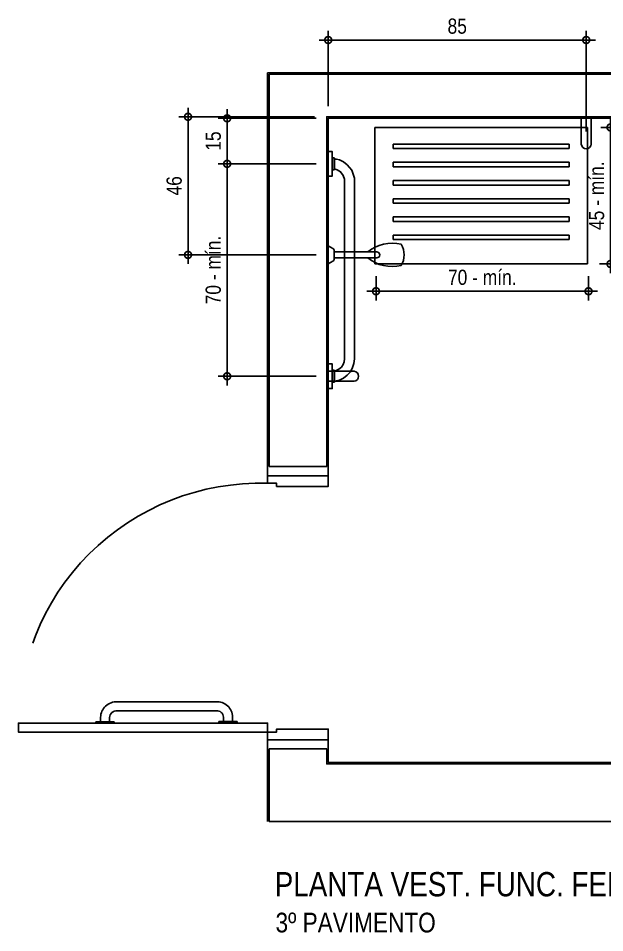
# Model space of a CAD drawing. Header units: metres. Extents: x 3 to 168, y -142 to 28.
# Drawn here: x 59.837 to 61.768, y -121.374 to -118.361 of the extents above; entities that cross this region are included whole.
import ezdxf

# ---------------------------------------------------------------- set-up
doc = ezdxf.new("R2010")
doc.units = ezdxf.units.M
doc.linetypes.add('DASHEDX2', pattern=[1.5, 1, -0.5])
for name, color, linetype in [('ARQ-ALV ACAB', 4, 'Continuous'), ('ARQ-ALV OSSO', 5, 'Continuous'), ('ARQ-CAX @ 1', 1, 'Continuous'), ('ARQ-DIM', 2, 'Continuous'), ('ARQ-HID', 2, 'Continuous'), ('ARQ-PRJ', 7, 'DASHEDX2'), ('ARQ-SIM', 1, 'Continuous'), ('ARQ-TXT', 2, 'Continuous')]:
    doc.layers.add(name, color=color, linetype=linetype)
doc.styles.add('Adesa', font='ARIALN.TTF')
doc.dimstyles.new('ADESA 1-0025', dxfattribs={"dimtxt": 0.05, "dimasz": 0.045, "dimexe": 0.03, "dimexo": 0.04, "dimgap": 0.02, "dimtad": 1, "dimtoh": 1, "dimdec": 0, "dimlfac": 100, "dimzin": 4, "dimtxsty": 'Adesa', "dimblk": 'DOTSMALL', "dimcen": 1, "dimdle": 0.03, "dimclrd": 1, "dimclre": 1, "dimclrt": 256, "dimazin": 1, "dimtm": 1e-09, "dimtfac": 1, "dimtdec": 0, "dimtix": 1, "dimtmove": 2, "dimatfit": 0, "dimldrblk": 'DOTSMALL', "dimfxl": 0.8, "dimtvp": 2, "dimtolj": 1, "dimtzin": 0, "dimarcsym": 0})

# ---------------------------------------------------------------- blocks, each defined once
blk = doc.blocks.new('*U546')
for points in [[(0, 0), (0, 0.8204), (0.03, 0.8204), (0.03, 0)], [(-0.025, 0), (0, 0), (0, -0.03), (0.01, -0.03), (0.01, -0.2), (-0.025, -0.2), (-0.025, 0)], [(0.845, 0), (0.82, 0), (0.82, -0.03), (0.81, -0.03), (0.81, -0.2), (0.845, -0.2), (0.845, 0)]]:
    blk.add_lwpolyline(points, close=True)
at = {"layer": 'ARQ-PRJ'}
blk.add_arc((0.0237, 0.0242), 0.7967, 358.2599, 91.7013, dxfattribs=at)
blk = doc.blocks.new('ARQ-SAN-DUCHA')
at = {"layer": 'ARQ-HID'}
for p, q in [((0, 0.03), (0.015, 0.0213)), ((0, -0.03), (0, 0.03)), ((0.02, -0.0127), (0.02, 0.0127)), ((0.02, 0.01), (0.16, 0.01)), ((0, -0.03), (0.015, -0.0213)), ((0.02, -0.01), (0.16, -0.01))]:
    blk.add_line(p, q, dxfattribs=at)
for centre, radius, start, end in [((0.2107, -0.0904), 0.1288, 76.8369, 128.7713), ((0.1837, 0), 0.0663, 328.1091, 31.8907), ((0.01, 0.0127), 0.01, 359.9999, 59.9999), ((0.16, 0), 0.01, 269.9999, 89.9999), ((0.01, -0.0127), 0.01, 299.9999, 359.9999), ((0.2107, 0.0904), 0.1288, 231.2284, 283.1628)]:
    blk.add_arc(centre, radius, start, end, dxfattribs=at)
blk = doc.blocks.new('CHUVEIRO ACESSIVEL')
for p, q in [((-0.9, 0.3), (-0.9, 1.25)), ((0, 0.3), (-0.9, 0.3))]:
    blk.add_line(p, q)
at = {"color": 1}
for points in [[(-0.9, 1.1094), (-0.9, 1.1906), (-0.8868, 1.1906), (-0.8868, 1.1094)], [(-0.9, 0.4094), (-0.9, 0.4906), (-0.8868, 0.4906), (-0.8868, 0.4094)]]:
    blk.add_lwpolyline(points, close=True, dxfattribs=at)
for points in [[(-0.8809, 1.17), (-0.8868, 1.17)], [(-0.8809, 1.17), (-0.8809, 1.1302)], [(-0.8809, 1.17), (-0.8799, 1.1698)], [(-0.8799, 1.1698), (-0.8792, 1.169)], [(-0.8792, 1.169), (-0.8789, 1.168)], [(-0.8789, 1.168), (-0.8789, 1.1323)], [(-0.8789, 1.1665), (-0.8632, 1.1627)], [(-0.8632, 1.1627), (-0.8494, 1.1562)], [(-0.8494, 1.1562), (-0.8371, 1.1468)], [(-0.8371, 1.1468), (-0.8269, 1.135)], [(-0.8809, 1.1302), (-0.8868, 1.1302)], [(-0.8799, 1.1305), (-0.8809, 1.1302)], [(-0.8792, 1.1312), (-0.8799, 1.1305)], [(-0.8789, 1.1323), (-0.8792, 1.1312)], [(-0.8789, 1.1327), (-0.8736, 1.1315)], [(-0.8736, 1.1315), (-0.8645, 1.1267)], [(-0.8645, 1.1267), (-0.8568, 1.1197)], [(-0.8568, 1.1197), (-0.8511, 1.1113)], [(-0.8269, 1.135), (-0.8196, 1.1216)], [(-0.8196, 1.1216), (-0.8152, 1.1075)], [(-0.8511, 1.1113), (-0.8479, 1.1022)], [(-0.8468, 1.093), (-0.8468, 0.5007), (-0.8511, 0.4887)], [(-0.8479, 1.1022), (-0.8468, 1.093)], [(-0.8138, 1.093), (-0.8138, 0.4972), (-0.8219, 0.4708), (-0.8371, 0.4532)], [(-0.8152, 1.1075), (-0.8138, 1.093)], [(-0.8511, 0.4887), (-0.8595, 0.4762), (-0.871, 0.4696)], [(-0.8809, 0.4698), (-0.8868, 0.4698)], [(-0.8809, 0.4698), (-0.8809, 0.43)], [(-0.8809, 0.4698), (-0.8799, 0.4695)], [(-0.8799, 0.4695), (-0.8792, 0.4688)], [(-0.8792, 0.4688), (-0.8789, 0.4677)], [(-0.8789, 0.4677), (-0.8789, 0.432)], [(-0.8772, 0.4672), (-0.8789, 0.4669)], [(-0.871, 0.4696), (-0.8772, 0.4672)], [(-0.8371, 0.4532), (-0.8494, 0.4438)], [(-0.8809, 0.43), (-0.8868, 0.43)], [(-0.8799, 0.4302), (-0.8809, 0.43)], [(-0.8792, 0.431), (-0.8799, 0.4302)], [(-0.8789, 0.432), (-0.8792, 0.431)], [(-0.8789, 0.4341), (-0.8729, 0.435)], [(-0.8632, 0.4373), (-0.8729, 0.435)], [(-0.8494, 0.4438), (-0.8632, 0.4373)]]:
    blk.add_lwpolyline(points, dxfattribs=at)
at = {"layer": 'ARQ-PRJ'}
for p, q in [((-0.6863, 0.6999), (-0.6124, 0.6999)), ((-0.6863, 0.6999), (-0.6863, 0.6849)), ((-0.6124, 0.6999), (-0.1063, 0.6999)), ((-0.1063, 0.6999), (-0.1063, 0.6849)), ((-0.6863, 0.6849), (-0.5965, 0.6849)), ((-0.5965, 0.6849), (-0.1063, 0.6849)), ((-0.6863, 0.6399), (-0.1063, 0.6399)), ((-0.6863, 0.6399), (-0.6863, 0.6249)), ((-0.1063, 0.6399), (-0.1063, 0.6249)), ((-0.6863, 0.6249), (-0.1063, 0.6249)), ((-0.6863, 0.5799), (-0.1063, 0.5799)), ((-0.6863, 0.5799), (-0.6863, 0.5649)), ((-0.1063, 0.5799), (-0.1063, 0.5649)), ((-0.6863, 0.5649), (-0.1063, 0.5649)), ((-0.6863, 0.5199), (-0.1063, 0.5199)), ((-0.6863, 0.5199), (-0.6863, 0.5049)), ((-0.1063, 0.5199), (-0.1063, 0.5049)), ((-0.6863, 0.5049), (-0.1063, 0.5049)), ((-0.6863, 0.4599), (-0.1063, 0.4599)), ((-0.6863, 0.4599), (-0.6863, 0.4449)), ((-0.1063, 0.4599), (-0.1063, 0.4449)), ((-0.6863, 0.4449), (-0.1063, 0.4449)), ((-0.6863, 0.3999), (-0.1063, 0.3999)), ((-0.6863, 0.3999), (-0.6863, 0.3849)), ((-0.1063, 0.3999), (-0.1063, 0.3849)), ((-0.6863, 0.3849), (-0.1063, 0.3849))]:
    blk.add_line(p, q, dxfattribs=at)
blk.add_lwpolyline([(-0.63, 0.78), (-0.7463, 0.78), (-0.7463, 0.33), (-0.0463, 0.33), (-0.0463, 0.78), (-0.63, 0.78)], dxfattribs=at)
at = {"layer": 'ARQ-SIM'}
for points in [[(-0.9, 1.1665), (-0.8148, 1.1665, -0.913215), (-0.8148, 1.1335), (-0.9, 1.1335)], [(-0.0665, 0.3), (-0.0665, 0.3852, -0.913215), (-0.0335, 0.3852), (-0.0335, 0.3)]]:
    blk.add_lwpolyline(points, format="xyb", dxfattribs=at)
at = {"layer": 'ARQ-HID', "extrusion": (0, 0, -1), "xscale": -1, "zscale": -1}
blk.add_blockref('ARQ-SAN-DUCHA', (0.9, 0.75), dxfattribs=at)
blk = doc.blocks.new('pl barra porta')
at = {"color": 1}
for p, q in [((0, -0.0036), (0, 0)), ((0.0601, -0.0036), (0.0601, 0)), ((0.4051, -0.0048), (0.4051, 0.0002)), ((0.4651, -0.0048), (0.4651, 0.0002)), ((0.0601, -0.0036), (0, -0.0036)), ((0.4051, -0.0048), (0.4651, -0.0048))]:
    blk.add_line(p, q, dxfattribs=at)
for points in [[(0.4501, -0.0048), (0.4501, -0.0198, -0.432805), (0.3951, -0.07), (0.0701, -0.07, -0.415345), (0.0151, -0.0186), (0.0151, -0.0036)], [(0.4201, -0.0048), (0.4201, -0.0195, -0.443288), (0.3965, -0.04), (0.0695, -0.04, -0.41593), (0.0451, -0.018), (0.0451, -0.0036)]]:
    blk.add_lwpolyline(points, format="xyb", dxfattribs=at)
blk = doc.blocks.new('_DotSmall')
at = {"color": 0, "linetype": 'ByBlock', "const_width": 0.5}
blk.add_lwpolyline([(-0.0625, 0, 1), (0.0625, 0, 1)], format="xyb", close=True, dxfattribs=at)
blk = doc.blocks.new('*D547')
at = {"layer": 'ARQ-DIM', "color": 1, "lineweight": -2, "transparency": 16777216}
for p, q in [((61.015, -119.2103), (61.015, -119.2902)), ((61.715, -119.2103), (61.715, -119.2902)), ((61.745, -119.2602), (60.985, -119.2602))]:
    blk.add_line(p, q, dxfattribs=at)
at = {"layer": 'Defpoints', "color": 0, "transparency": 16777216}
for p in [(61.015, -119.1703), (61.715, -119.1703), (61.015, -119.2602)]:
    blk.add_point(p, dxfattribs=at)
at = {"layer": 'ARQ-DIM', "color": 1, "lineweight": -2, "transparency": 16777216, "xscale": 0.045, "yscale": 0.045, "zscale": 0.045, "rotation": 180}
blk.add_blockref('_DotSmall', (61.015, -119.2602), dxfattribs=at)
at = {"layer": 'ARQ-DIM', "color": 1, "lineweight": -2, "transparency": 16777216, "xscale": 0.045, "yscale": 0.045, "zscale": 0.045}
blk.add_blockref('_DotSmall', (61.715, -119.2602), dxfattribs=at)
at = {"layer": 'ARQ-DIM', "transparency": 16777216, "insert": (61.365, -119.2146), "char_height": 0.05, "attachment_point": 5, "style": 'Adesa'}
blk.add_mtext('\\A1;70 - mín.', dxfattribs=at)
blk = doc.blocks.new('*D548')
at = {"layer": 'ARQ-DIM', "color": 1, "lineweight": -2, "transparency": 16777216}
for p, q in [((61.7874, -118.6903), (61.7874, -119.2003)), ((61.755, -118.7203), (61.8174, -118.7203)), ((61.7512, -119.1703), (61.8174, -119.1703))]:
    blk.add_line(p, q, dxfattribs=at)
at = {"layer": 'Defpoints', "color": 0, "transparency": 16777216}
for p in [(61.715, -118.7203), (61.7112, -119.1703), (61.7874, -119.1703)]:
    blk.add_point(p, dxfattribs=at)
at = {"layer": 'ARQ-DIM', "color": 1, "lineweight": -2, "transparency": 16777216, "xscale": 0.045, "yscale": 0.045, "zscale": 0.045}
for p, rotation in [((61.7874, -118.7203), 90), ((61.7874, -119.1703), 270)]:
    blk.add_blockref('_DotSmall', p, dxfattribs=dict(at, rotation=rotation))
at = {"layer": 'ARQ-DIM', "transparency": 16777216, "insert": (61.7418, -118.9453), "char_height": 0.05, "attachment_point": 5, "rotation": 90, "style": 'Adesa'}
blk.add_mtext('\\A1;45 - mín.', dxfattribs=at)
blk = doc.blocks.new('*D549')
at = {"layer": 'ARQ-DIM', "color": 1, "lineweight": -2, "transparency": 16777216}
for p, q in [((60.3957, -119.1703), (60.3957, -118.6553)), ((60.8125, -118.6853), (60.3657, -118.6853)), ((60.8175, -119.1403), (60.3657, -119.1403))]:
    blk.add_line(p, q, dxfattribs=at)
at = {"layer": 'Defpoints', "color": 0, "transparency": 16777216}
for p in [(60.3957, -118.6853), (60.8525, -118.6853), (60.8575, -119.1403)]:
    blk.add_point(p, dxfattribs=at)
at = {"layer": 'ARQ-DIM', "color": 1, "lineweight": -2, "transparency": 16777216, "xscale": 0.045, "yscale": 0.045, "zscale": 0.045}
for p, rotation in [((60.3957, -118.6853), 90), ((60.3957, -119.1403), 270)]:
    blk.add_blockref('_DotSmall', p, dxfattribs=dict(at, rotation=rotation))
at = {"layer": 'ARQ-DIM', "transparency": 16777216, "insert": (60.3502, -118.9128), "char_height": 0.05, "attachment_point": 5, "rotation": 90, "style": 'Adesa'}
blk.add_mtext('\\A1;46', dxfattribs=at)
blk = doc.blocks.new('*D550')
at = {"layer": 'ARQ-DIM', "color": 1, "lineweight": -2, "transparency": 16777216}
for p, q in [((60.5246, -118.8103), (60.5246, -119.5703)), ((60.8175, -118.8403), (60.4946, -118.8403)), ((60.8175, -119.5403), (60.4946, -119.5403))]:
    blk.add_line(p, q, dxfattribs=at)
at = {"layer": 'Defpoints', "color": 0, "transparency": 16777216}
for p in [(60.8575, -118.8403, -0.0001), (60.5246, -119.5403), (60.8575, -119.5403, -0.0001)]:
    blk.add_point(p, dxfattribs=at)
at = {"layer": 'ARQ-DIM', "color": 1, "lineweight": -2, "transparency": 16777216, "xscale": 0.045, "yscale": 0.045, "zscale": 0.045}
for p, rotation in [((60.5246, -118.8403), 90), ((60.5246, -119.5403), 270)]:
    blk.add_blockref('_DotSmall', p, dxfattribs=dict(at, rotation=rotation))
at = {"layer": 'ARQ-DIM', "transparency": 16777216, "insert": (60.479, -119.1903), "char_height": 0.05, "attachment_point": 5, "rotation": 90, "style": 'Adesa'}
blk.add_mtext('\\A1;70 - mín.', dxfattribs=at)
blk = doc.blocks.new('*D551')
at = {"layer": 'ARQ-DIM', "color": 1, "lineweight": -2, "transparency": 16777216}
for p, q in [((60.5246, -118.6603), (60.5246, -118.8703)), ((60.8175, -118.6903), (60.4946, -118.6903)), ((60.5314, -118.8403), (60.4946, -118.8403))]:
    blk.add_line(p, q, dxfattribs=at)
at = {"layer": 'Defpoints', "color": 0, "transparency": 16777216}
for p in [(60.8575, -118.6903, -0.0001), (60.5246, -118.8403), (60.5714, -118.8403)]:
    blk.add_point(p, dxfattribs=at)
at = {"layer": 'ARQ-DIM', "color": 1, "lineweight": -2, "transparency": 16777216, "xscale": 0.045, "yscale": 0.045, "zscale": 0.045}
for p, rotation in [((60.5246, -118.6903), 90), ((60.5246, -118.8403), 270)]:
    blk.add_blockref('_DotSmall', p, dxfattribs=dict(at, rotation=rotation))
at = {"layer": 'ARQ-DIM', "transparency": 16777216, "insert": (60.4791, -118.7653), "char_height": 0.05, "attachment_point": 5, "rotation": 90, "style": 'Adesa'}
blk.add_mtext('\\A1;15', dxfattribs=at)
blk = doc.blocks.new('*D552')
at = {"layer": 'ARQ-DIM', "color": 1, "lineweight": -2, "transparency": 16777216}
for p, q in [((60.8575, -118.6503), (60.8575, -118.4023)), ((61.7075, -118.734), (61.7075, -118.4023)), ((60.8275, -118.4323), (61.7375, -118.4323))]:
    blk.add_line(p, q, dxfattribs=at)
at = {"layer": 'Defpoints', "color": 0, "transparency": 16777216}
for p in [(61.7075, -118.4323), (60.8575, -118.6903), (61.7075, -118.774)]:
    blk.add_point(p, dxfattribs=at)
at = {"layer": 'ARQ-DIM', "color": 1, "lineweight": -2, "transparency": 16777216, "xscale": 0.045, "yscale": 0.045, "zscale": 0.045, "rotation": 180}
blk.add_blockref('_DotSmall', (60.8575, -118.4323), dxfattribs=at)
at = {"layer": 'ARQ-DIM', "color": 1, "lineweight": -2, "transparency": 16777216, "xscale": 0.045, "yscale": 0.045, "zscale": 0.045}
blk.add_blockref('_DotSmall', (61.7075, -118.4323), dxfattribs=at)
at = {"layer": 'ARQ-DIM', "transparency": 16777216, "insert": (61.2825, -118.3868), "char_height": 0.05, "attachment_point": 5, "style": 'Adesa'}
blk.add_mtext('\\A1;85', dxfattribs=at)
blk = doc.blocks.new('AREAS MOLHADAS')
at = {"layer": 'ARQ-ALV ACAB'}
for p, q in [((60.6575, -118.5403), (63.2525, -118.5403)), ((60.6575, -119.8681, 0), (60.6575, -118.5403))]:
    blk.add_line(p, q, dxfattribs=at)
at = {"layer": 'ARQ-ALV ACAB', "elevation": 0}
for points in [[(60.8575, -119.8681), (60.8575, -118.6903), (62.9925, -118.6903), (62.9925, -119.2503), (63.0525, -119.2503), (63.0525, -120.813), (60.8575, -120.8131), (60.8575, -120.7381)], [(60.8575, -119.8681), (60.6575, -119.8681)], [(60.8575, -120.7381), (60.6575, -120.7381)], [(60.6575, -120.7381), (60.6575, -121.0081)]]:
    blk.add_lwpolyline(points, dxfattribs=at)
at = {"layer": 'ARQ-ALV OSSO'}
for p, q in [((60.6625, -118.5453), (63.2475, -118.5453)), ((60.6625, -119.8381, 0), (60.6625, -118.5453)), ((60.6625, -121.0081, 0), (63.2525, -121.0081, 0))]:
    blk.add_line(p, q, dxfattribs=at)
at = {"layer": 'ARQ-ALV OSSO', "elevation": 0}
for points in [[(60.8525, -119.8381), (60.8525, -118.6853), (62.9975, -118.6853), (62.9975, -118.5453)], [(63.0575, -119.2453), (63.0575, -120.818), (60.8525, -120.8181), (60.8525, -120.7681)], [(60.8525, -119.8381), (60.6625, -119.8381)], [(60.8525, -120.7681), (60.6625, -120.7681)], [(60.6625, -120.7681), (60.6625, -121.0081)]]:
    blk.add_lwpolyline(points, dxfattribs=at)
at = {"xscale": -1, "rotation": 180}
blk.add_blockref('pl barra porta', (60.0924, -120.6829, 0), dxfattribs=at)
at = {"layer": 'ARQ-CAX @ 1', "rotation": 89.99999999999993}
blk.add_blockref('*U546', (60.6575, -120.7131, 0), dxfattribs=at)
at = {"layer": 'ARQ-HID', "xscale": -1, "rotation": 180}
blk.add_blockref('CHUVEIRO ACESSIVEL', (61.7575, -118.3903, 0), dxfattribs=at)
at = {"layer": 'ARQ-TXT', "ltscale": 0.5, "style": 'Adesa'}
blk.add_text('PLANTA VEST. FUNC. FEM. - HIDRÁULICA', height=0.08, dxfattribs=at).set_placement((60.6813, -121.2543))
at = {"layer": 'ARQ-TXT', "style": 'Adesa'}
blk.add_text('3º PAVIMENTO', height=0.065, dxfattribs=at).set_placement((60.684, -121.3732, 217.9394))
at = {"layer": 'ARQ-DIM'}
dim = blk.add_linear_dim(base=(61.7075, -118.4323, 0), p1=(60.8575, -118.6903, 0), p2=(61.7075, -118.774, 0), dimstyle='ADESA 1-0025', dxfattribs=at)
dim.commit()
dim.dimension.update_dxf_attribs({"geometry": '*D552', "text_midpoint": (61.2825, -118.3868, 0)})
for base, p1, p2, angle, picture, middle in [((60.3957009, -118.6853234, -0.0000043), (60.8574754, -119.1403235, -0.0000043), (60.8524754, -118.6853234, -0.0000043), 270, '*D549', (60.3501722, -118.9128234, -0.0000043)), ((60.5246, -118.8403, 0.0001), (60.8575, -118.6903, 0), (60.5714, -118.8403, 0.0001), 90, '*D551', (60.4791, -118.7653, 0.0001))]:
    dim = blk.add_linear_dim(base=base, p1=p1, p2=p2, angle=angle, dimstyle='ADESA 1-0025', dxfattribs=at)
    dim.commit()
    dim.dimension.update_dxf_attribs({"geometry": picture, "text_midpoint": middle})
for base, p1, p2, angle, picture, middle in [((61.7874, -119.1703, 0), (61.715, -118.7203, 0), (61.7112, -119.1703, 0), 270, '*D548', (61.7418, -118.9453, 0)), ((60.5246, -119.5403, 0.0001), (60.8575, -118.8403, 0), (60.8575, -119.5403, 0), 90, '*D550', (60.479, -119.1903, 0.0001))]:
    dim = blk.add_linear_dim(base=base, p1=p1, p2=p2, angle=angle, text='<> - mín.', dimstyle='ADESA 1-0025', dxfattribs=at)
    dim.commit()
    dim.dimension.update_dxf_attribs({"geometry": picture, "text_midpoint": middle})
dim = blk.add_linear_dim(base=(61.015, -119.2602, 0), p1=(61.715, -119.1703, 0), p2=(61.015, -119.1703, 0), angle=180, text='<> - mín.', dimstyle='ADESA 1-0025', override={"dimtxsty": 'Adesa'}, dxfattribs=at)
dim.commit()
dim.dimension.update_dxf_attribs({"geometry": '*D547', "text_midpoint": (61.365, -119.2146, 0)})

msp = doc.modelspace()

# ---------------------------------------------------------------- block references
msp.add_blockref('AREAS MOLHADAS', (0, 0))

doc.saveas('drawing.dxf')
